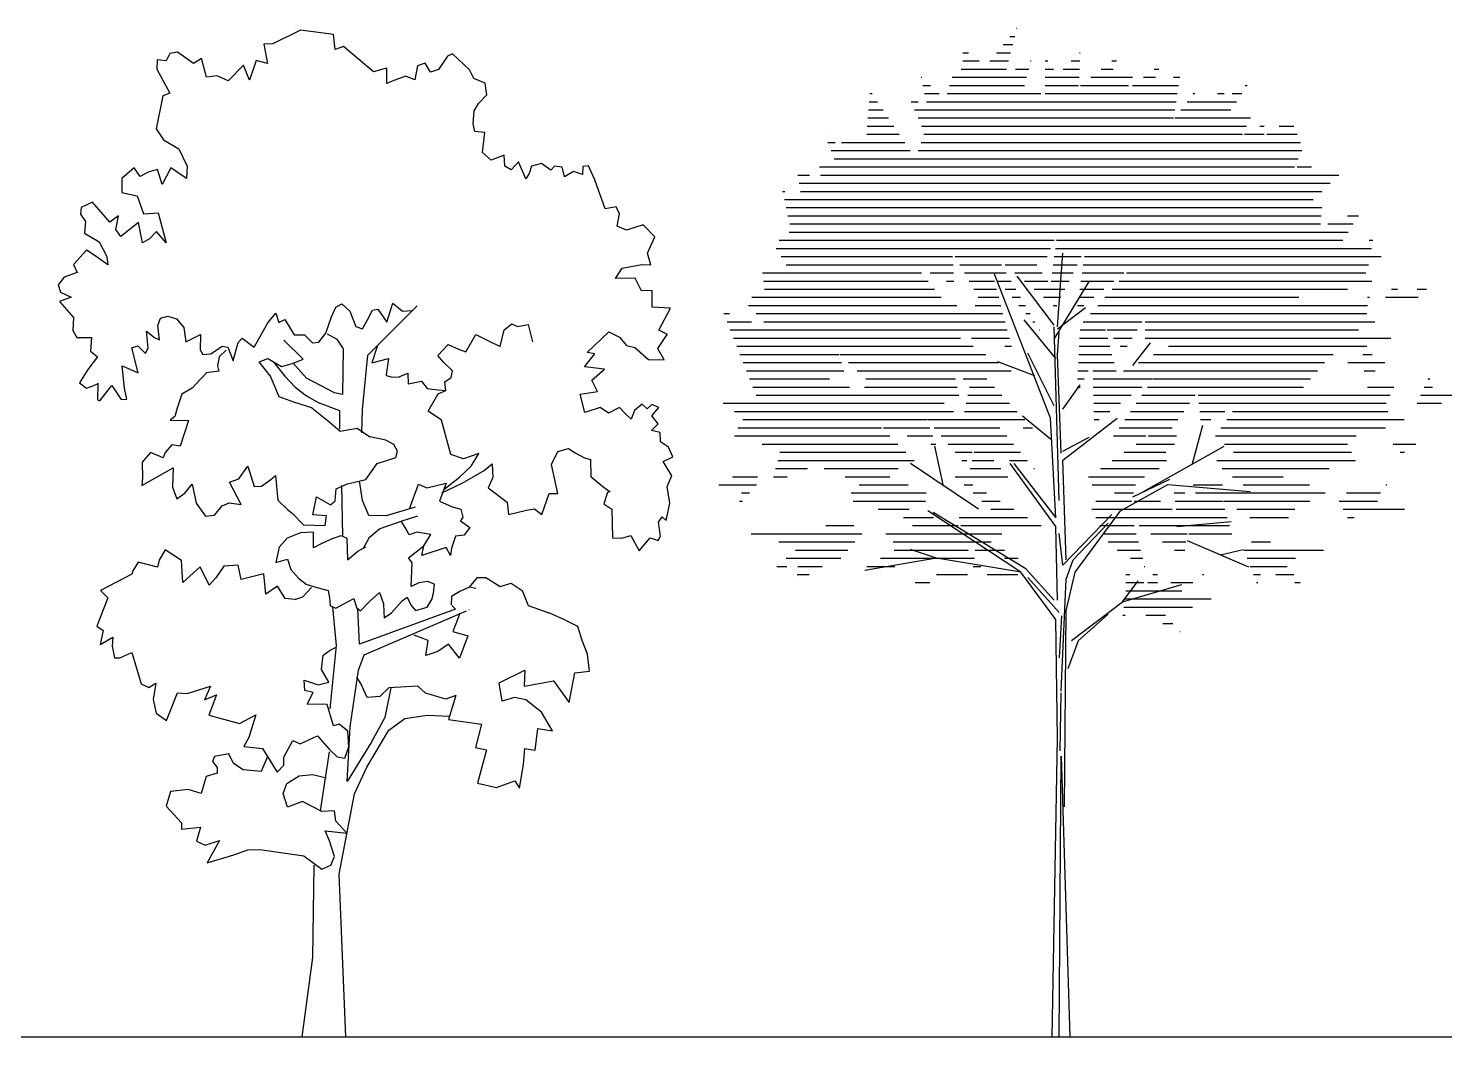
# Model space of a CAD drawing. Header units: millimetres. Extents: x 217.2 to 255.1, y 166.7 to 190.9.
# Drawn here: x 226.49 to 232.1, y 171.92 to 175.92 of the extents above; entities that cross this region are included whole.
import ezdxf

# ---------------------------------------------------------------- set-up
doc = ezdxf.new("R2010")
doc.units = ezdxf.units.MM
doc.layers.add('s', color=145, linetype='Continuous')
doc.layers.add('trees', color=104, linetype='Continuous')

msp = doc.modelspace()

# ---------------------------------------------------------------- linework, layer by layer
at = {"layer": 's', "color": 0}
msp.add_line((217.1888, 171.9233), (255.1288, 171.9233), dxfattribs=at)
at = {"layer": 'trees', "color": 84, "true_color": 0x2aaf18}
for p, q in [((227.5647, 175.913), (227.455, 175.8579)), ((227.4196, 175.8568), (227.4332, 175.7802)), ((227.8538, 175.7469), (227.7343, 175.8478)), ((228.1666, 175.8189), (228.1459, 175.8092)), ((228.234, 175.7552), (228.1666, 175.8189)), ((227.3384, 175.7738), (227.2781, 175.7122)), ((227.3619, 175.7138), (227.3384, 175.7738)), ((227.3887, 175.7924), (227.3619, 175.7138)), ((227.4332, 175.7802), (227.3887, 175.7924)), ((227.9046, 175.7626), (227.8538, 175.7469)), ((227.9061, 175.7609), (227.9046, 175.7626)), ((227.9068, 175.7011), (227.9061, 175.7609)), ((228.0275, 175.7707), (228.0173, 175.7164)), ((228.0584, 175.7812), (228.0275, 175.7707)), ((228.0795, 175.7465), (228.0584, 175.7812)), ((228.1459, 175.8092), (228.1104, 175.757)), ((227.2781, 175.7122), (227.2343, 175.7313)), ((227.9334, 175.7132), (227.9068, 175.7011)), ((227.9815, 175.7307), (227.9334, 175.7132)), ((228.0173, 175.7164), (227.9815, 175.7307)), ((228.1104, 175.757), (228.0795, 175.7465)), ((228.2511, 175.721), (228.234, 175.7552)), ((228.2951, 175.7031), (228.2511, 175.721)), ((228.2696, 175.6216), (228.3025, 175.6558)), ((228.3025, 175.6558), (228.2951, 175.7031)), ((228.2488, 175.5409), (228.2519, 175.593)), ((228.2519, 175.593), (228.2696, 175.6216)), ((228.2548, 175.5104), (228.2488, 175.5409)), ((228.2849, 175.4283), (228.2943, 175.5071)), ((228.3193, 175.3971), (228.2849, 175.4283)), ((228.3708, 175.4167), (228.3193, 175.3971)), ((228.373, 175.3739), (228.3708, 175.4167)), ((228.3985, 175.3592), (228.373, 175.3739)), ((228.4283, 175.3909), (228.3985, 175.3592)), ((228.9383, 175.0288), (228.9676, 175.0933)), ((228.8379, 174.9689), (228.9159, 174.9839)), ((228.9159, 174.9839), (228.9515, 174.9822)), ((228.9515, 174.9822), (228.9383, 175.0288)), ((228.9145, 174.8789), (228.8902, 174.9292)), ((228.9573, 174.8811), (228.9145, 174.8789)), ((228.9574, 174.8141), (228.9573, 174.8811)), ((229.0298, 174.8109), (228.9574, 174.8141)), ((228.984, 174.7238), (229.0298, 174.8109)), ((228.9796, 174.6503), (229.0167, 174.7069)), ((229.0184, 174.7067), (228.984, 174.7238)), ((229.0167, 174.7069), (229.0184, 174.7067)), ((227.0753, 174.4142), (227.0668, 174.3808)), ((227.0941, 174.4694), (227.0753, 174.4142)), ((227.0668, 174.3808), (227.0474, 174.367)), ((227.0474, 174.367), (227.1211, 174.3649)), ((227.1211, 174.3649), (227.0872, 174.2642)), ((227.0548, 174.2697), (227.0283, 174.239)), ((227.0872, 174.2642), (227.0548, 174.2697)), ((226.9698, 174.2382), (226.937, 174.1999)), ((226.937, 174.1999), (226.9388, 174.1385)), ((227.0208, 174.2169), (226.9698, 174.2382)), ((227.0283, 174.239), (227.0208, 174.2169)), ((226.9362, 174.1074), (227.0602, 174.1784)), ((226.9388, 174.1385), (226.9362, 174.1074)), ((227.0602, 174.1784), (227.0567, 174.1019)), ((229.0168, 174.1044), (229.0357, 174.1467)), ((227.0567, 174.1019), (227.074, 174.055)), ((227.074, 174.055), (227.1059, 174.078)), ((227.1059, 174.078), (227.1356, 174.1137)), ((227.1356, 174.1137), (227.1509, 174.0385)), ((229.0267, 174.0383), (229.0168, 174.1044)), ((227.1509, 174.0385), (227.1876, 173.9859)), ((229.0125, 173.9696), (229.0267, 174.0383))]:
    msp.add_line(p, q, dxfattribs=at)
at = {"layer": 'trees', "color": 97, "true_color": 0x279b30}
for p, q in [((227.6955, 175.8948), (227.5647, 175.913)), ((227.7021, 175.8362), (227.6955, 175.8948)), ((230.3735, 175.8877), (230.3938, 175.8877)), ((230.3999, 175.92), (230.4021, 175.92)), ((227.0467, 175.8195), (227.0317, 175.7907)), ((227.0772, 175.8255), (227.0467, 175.8195)), ((227.1401, 175.7805), (227.0772, 175.8255)), ((227.455, 175.8579), (227.4196, 175.8568)), ((227.7343, 175.8478), (227.7021, 175.8362)), ((230.1881, 175.823), (230.2107, 175.823)), ((230.3206, 175.823), (230.377, 175.823)), ((230.3471, 175.8553), (230.3854, 175.8553)), ((230.6495, 175.823), (230.6529, 175.823)), ((226.9964, 175.7952), (226.995, 175.7584)), ((227.0317, 175.7907), (226.9964, 175.7952)), ((227.1718, 175.8006), (227.1401, 175.7805)), ((227.1924, 175.7262), (227.1718, 175.8006)), ((230.1881, 175.7907), (230.2526, 175.7907)), ((230.2942, 175.7907), (230.3686, 175.7907)), ((230.4563, 175.7907), (230.4583, 175.7907)), ((230.5141, 175.7907), (230.5247, 175.7907)), ((230.6172, 175.7907), (230.6512, 175.7907)), ((230.7775, 175.7907), (230.7965, 175.7907)), ((226.995, 175.7584), (227.0468, 175.6632)), ((227.2343, 175.7313), (227.1924, 175.7262)), ((230.0221, 175.7261), (230.025, 175.7261)), ((230.1452, 175.7261), (230.4399, 175.7261)), ((230.1811, 175.7584), (230.3603, 175.7584)), ((230.3959, 175.7584), (230.4491, 175.7584)), ((230.5141, 175.7584), (230.5473, 175.7584)), ((230.5141, 175.7261), (230.6479, 175.7261)), ((230.5849, 175.7584), (230.6496, 175.7584)), ((230.695, 175.7261), (230.8596, 175.7261)), ((230.7362, 175.7584), (230.7831, 175.7584)), ((230.903, 175.7261), (230.9506, 175.7261)), ((230.9461, 175.7584), (230.9641, 175.7584)), ((231.0215, 175.7261), (231.0471, 175.7261)), ((227.0468, 175.6632), (227.0187, 175.6525)), ((229.8192, 175.6615), (229.8285, 175.6615)), ((230.0293, 175.6938), (230.0597, 175.6938)), ((230.0365, 175.6615), (230.0945, 175.6615)), ((230.1254, 175.6615), (230.4972, 175.6615)), ((230.1353, 175.6938), (230.4326, 175.6938)), ((230.5141, 175.6938), (230.6463, 175.6938)), ((230.5141, 175.6615), (231.0372, 175.6615)), ((230.6537, 175.6938), (230.8435, 175.6938)), ((230.86, 175.6938), (231.0421, 175.6938)), ((231.1001, 175.6615), (231.1063, 175.6615)), ((231.196, 175.6615), (231.2229, 175.6615)), ((231.255, 175.6615), (231.2925, 175.6615)), ((231.3066, 175.6938), (231.314, 175.6938)), ((229.8142, 175.5969), (229.8715, 175.5969)), ((229.8167, 175.6292), (229.85, 175.6292)), ((229.9968, 175.5969), (231.0272, 175.5969)), ((230.0436, 175.6292), (231.0322, 175.6292)), ((231.0517, 175.5969), (231.2495, 175.5969)), ((231.0759, 175.6292), (231.271, 175.6292)), ((229.8118, 175.5645), (229.893, 175.5645)), ((230.0107, 175.5645), (231.0223, 175.5645)), ((231.0274, 175.5645), (231.3271, 175.5645)), ((228.2943, 175.5071), (228.2548, 175.5104)), ((229.6398, 175.4999), (229.6402, 175.4999)), ((229.8068, 175.4999), (229.936, 175.4999)), ((229.8093, 175.5322), (229.9145, 175.5322)), ((230.0245, 175.5322), (231.311, 175.5322)), ((230.0328, 175.4999), (231.2948, 175.4999)), ((231.3038, 175.4999), (231.3818, 175.4999)), ((231.3637, 175.5322), (231.3818, 175.5322)), ((231.3917, 175.4999), (231.5118, 175.4999)), ((231.4402, 175.5322), (231.4985, 175.5322)), ((229.6527, 175.4676), (229.6817, 175.4676)), ((229.6656, 175.4353), (229.979, 175.4353)), ((229.7075, 175.4676), (229.9575, 175.4676)), ((230.0113, 175.4353), (231.5303, 175.4353)), ((230.0221, 175.4676), (231.5251, 175.4676)), ((226.9058, 175.3675), (226.8568, 175.3249)), ((226.9297, 175.3331), (226.9058, 175.3675)), ((228.4568, 175.3231), (228.4283, 175.3909)), ((228.4793, 175.3737), (228.47, 175.3448)), ((228.5188, 175.3846), (228.4793, 175.3737)), ((228.5563, 175.3575), (228.5188, 175.3846)), ((228.5702, 175.3734), (228.5563, 175.3575)), ((228.6011, 175.3693), (228.5702, 175.3734)), ((228.6094, 175.3316), (228.6011, 175.3693)), ((228.6826, 175.3727), (228.6811, 175.3399)), ((228.7055, 175.3748), (228.6826, 175.3727)), ((228.7305, 175.3188), (228.7055, 175.3748)), ((226.8568, 175.3249), (226.8562, 175.2693)), ((226.9612, 175.3504), (226.9297, 175.3331)), ((226.9973, 175.36), (226.9612, 175.3504)), ((228.47, 175.3448), (228.4568, 175.3231)), ((228.6452, 175.353), (228.6094, 175.3316)), ((228.6811, 175.3399), (228.6452, 175.353)), ((228.771, 175.2046), (228.7305, 175.3188)), ((229.6234, 175.3384), (231.6775, 175.3384)), ((226.8562, 175.2693), (226.9176, 175.2557)), ((226.9176, 175.2557), (226.9418, 175.1843)), ((229.5389, 175.3061), (231.6433, 175.3061)), ((226.6951, 175.2104), (226.6928, 175.1834)), ((226.741, 175.2306), (226.6951, 175.2104)), ((226.8095, 175.151), (226.741, 175.2306)), ((228.8142, 175.2124), (228.771, 175.2046)), ((228.8273, 175.1845), (228.8142, 175.2124)), ((229.481, 175.2414), (231.575, 175.2414)), ((229.488, 175.2091), (231.6099, 175.2091)), ((226.6928, 175.1834), (226.7132, 175.1549)), ((226.7132, 175.1549), (226.7093, 175.1082)), ((226.8429, 175.1767), (226.8095, 175.151)), ((226.8327, 175.1223), (226.8429, 175.1767)), ((226.9231, 175.1502), (226.852, 175.0952)), ((226.9379, 175.0694), (226.9231, 175.1502)), ((226.9418, 175.1843), (227.0002, 175.1892)), ((227.0002, 175.1892), (227.0318, 175.0701)), ((228.8192, 175.1352), (228.8273, 175.1845)), ((229.5021, 175.1445), (231.6049, 175.1445)), ((226.7093, 175.1082), (226.7662, 175.0738)), ((226.852, 175.0952), (226.8327, 175.1223)), ((226.994, 175.1146), (226.9661, 175.0857)), ((227.0318, 175.0701), (226.994, 175.1146)), ((228.8549, 175.1197), (228.8192, 175.1352)), ((228.922, 175.1409), (228.8549, 175.1197)), ((228.9676, 175.0933), (228.922, 175.1409)), ((226.7168, 175.041), (226.665, 174.984)), ((226.7556, 175.015), (226.7168, 175.041)), ((226.7662, 175.0738), (226.7971, 175.0157)), ((226.9661, 175.0857), (226.9379, 175.0694)), ((229.4479, 175.0476), (230.5354, 175.0476)), ((230.6736, 175.0476), (231.807, 175.0476)), ((226.665, 174.984), (226.6793, 174.9515)), ((226.8013, 174.9828), (226.7556, 175.015)), ((226.7971, 175.0157), (226.8013, 174.9828)), ((229.4681, 175.0153), (230.1473, 175.0153)), ((230.6646, 174.9829), (231.7948, 174.9829)), ((226.6793, 174.9515), (226.6283, 174.933)), ((228.8118, 174.9284), (228.8379, 174.9689)), ((228.8902, 174.9292), (228.8118, 174.9284)), ((229.3936, 174.9506), (230.0238, 174.9506)), ((226.6133, 174.8746), (226.6558, 174.854)), ((229.3979, 174.9183), (230.05, 174.9183)), ((230.8074, 174.9183), (231.8079, 174.9183)), ((226.6558, 174.854), (226.6101, 174.8367)), ((226.6101, 174.8367), (226.6646, 174.7737)), ((230.7219, 174.8214), (231.791, 174.8214)), ((226.6646, 174.7737), (226.662, 174.7228)), ((226.9989, 174.7416), (227.0098, 174.7707)), ((227.0098, 174.7707), (227.039, 174.7797)), ((227.039, 174.7797), (227.0733, 174.7683)), ((227.0733, 174.7683), (227.1018, 174.7347)), ((229.3687, 174.7891), (230.3466, 174.7891)), ((229.399, 174.7568), (230.3551, 174.7568)), ((226.662, 174.7228), (226.6779, 174.6943)), ((226.6779, 174.6943), (226.7364, 174.6951)), ((226.7364, 174.6951), (226.7319, 174.6403)), ((226.9544, 174.7197), (226.9864, 174.6943)), ((226.9603, 174.6539), (226.9544, 174.7197)), ((226.9864, 174.6943), (227.0056, 174.6858)), ((227.0056, 174.6858), (226.9989, 174.7416)), ((227.1018, 174.7347), (227.11, 174.6772)), ((227.11, 174.6772), (227.1677, 174.7065)), ((226.7319, 174.6403), (226.7597, 174.6181)), ((226.8962, 174.6535), (226.9196, 174.6617)), ((226.9209, 174.5548), (226.8962, 174.6535)), ((226.9196, 174.6617), (226.9499, 174.6308)), ((226.9499, 174.6308), (226.9603, 174.6539)), ((228.8552, 174.6634), (228.8886, 174.6549)), ((228.8886, 174.6549), (228.9432, 174.6078)), ((229.0043, 174.6056), (228.9796, 174.6503)), ((229.292, 174.6598), (230.2289, 174.6598)), ((231.0018, 174.6598), (231.7873, 174.6598)), ((226.7597, 174.6181), (226.7214, 174.5673)), ((228.9432, 174.6078), (229.0043, 174.6056)), ((229.7345, 174.5952), (230.3286, 174.5952)), ((226.7214, 174.5673), (226.6886, 174.5144)), ((226.8577, 174.5816), (226.9209, 174.5548)), ((226.8675, 174.4939), (226.8577, 174.5816)), ((229.8031, 174.5306), (230.1593, 174.5306)), ((226.6886, 174.5144), (226.7169, 174.4938)), ((226.7169, 174.4938), (226.7462, 174.5039)), ((226.7462, 174.5039), (226.7623, 174.5127)), ((226.7612, 174.5141), (226.7598, 174.4476)), ((226.7623, 174.5127), (226.7612, 174.5141)), ((226.7696, 174.4439), (226.8172, 174.5037)), ((226.8172, 174.5037), (226.8536, 174.4484)), ((226.8765, 174.4505), (226.8675, 174.4939)), ((229.3559, 174.4983), (229.7394, 174.4983)), ((228.9172, 174.4309), (228.8866, 174.4051)), ((228.9371, 174.4122), (228.9172, 174.4309)), ((228.9556, 174.429), (228.9371, 174.4122)), ((228.983, 174.417), (228.9556, 174.429)), ((228.9559, 174.3835), (228.983, 174.417)), ((228.8736, 174.3704), (228.8489, 174.3952)), ((228.8866, 174.4051), (228.8736, 174.3704)), ((228.9804, 174.3518), (228.9559, 174.3835)), ((228.9539, 174.3256), (228.9804, 174.3518)), ((228.989, 174.3182), (228.9539, 174.3256)), ((228.99, 174.2812), (228.989, 174.3182)), ((229.0224, 174.2603), (228.99, 174.2812)), ((229.0391, 174.2219), (229.0224, 174.2603)), ((229.0007, 174.2036), (229.0391, 174.2219)), ((229.0357, 174.1467), (229.0007, 174.2036)), ((228.9823, 173.9624), (228.9967, 173.9839)), ((228.9967, 173.9839), (229.0125, 173.9696)), ((228.8374, 173.8989), (228.8724, 173.9102)), ((228.8724, 173.9102), (228.906, 173.8494)), ((228.9904, 173.9077), (228.9823, 173.9624)), ((228.906, 173.8494), (228.9488, 173.901)), ((228.9488, 173.901), (228.9804, 173.8899)), ((228.9804, 173.8899), (228.9904, 173.9077)), ((226.9213, 173.8046), (226.8997, 173.7695)), ((226.9975, 173.7841), (226.9213, 173.8046)), ((226.8958, 173.7568), (226.7727, 173.6919)), ((226.8997, 173.7695), (226.8958, 173.7568)), ((226.7727, 173.6919), (226.8015, 173.6623)), ((228.3992, 173.7204), (228.4423, 173.6913)), ((226.8015, 173.6623), (226.7582, 173.551)), ((228.6623, 173.5496), (228.6051, 173.5783)), ((226.7582, 173.551), (226.7823, 173.5332)), ((226.7823, 173.5332), (226.7704, 173.4773)), ((226.7704, 173.4773), (226.8212, 173.5072)), ((226.8212, 173.5072), (226.8181, 173.4706)), ((226.8181, 173.4706), (226.8273, 173.4243)), ((226.8273, 173.4243), (226.8484, 173.4242)), ((226.8484, 173.4242), (226.8956, 173.4459)), ((228.3511, 173.3254), (228.4532, 173.3766)), ((228.4532, 173.3766), (228.4507, 173.3126)), ((228.6289, 173.2484), (228.6512, 173.3659)), ((228.6512, 173.3659), (228.7086, 173.3725)), ((228.3634, 173.2533), (228.3511, 173.3254)), ((228.4507, 173.3126), (228.5661, 173.3331)), ((228.5661, 173.3331), (228.6289, 173.2484)), ((228.4117, 173.2676), (228.3634, 173.2533)), ((228.4564, 173.2582), (228.4117, 173.2676))]:
    msp.add_line(p, q, dxfattribs=at)
at = {"layer": 'trees', "color": 64, "true_color": 0x78b116}
for p, q in [((227.0187, 175.6525), (226.9924, 175.5211)), ((226.9924, 175.5211), (227.0212, 175.4773)), ((227.0212, 175.4773), (227.0825, 175.4426)), ((227.0825, 175.4426), (227.1149, 175.373)), ((227.1149, 175.373), (227.1125, 175.3249)), ((227.0168, 175.3015), (226.9973, 175.36)), ((227.0506, 175.3669), (227.0168, 175.3015)), ((227.1125, 175.3249), (227.0506, 175.3669)), ((228.2592, 174.7058), (228.311, 174.68)), ((228.3548, 174.6594), (228.3704, 174.7251)), ((228.3704, 174.7251), (228.4007, 174.7481)), ((228.4007, 174.7481), (228.4238, 174.7377)), ((228.4238, 174.7377), (228.4658, 174.7456)), ((228.4658, 174.7456), (228.4829, 174.6772)), ((228.311, 174.68), (228.3548, 174.6594)), ((228.2078, 173.9823), (228.1981, 173.9676)), ((228.1981, 173.9676), (228.2344, 173.9418)), ((228.1583, 173.8301), (228.1411, 173.8628)), ((228.1623, 173.8594), (228.1583, 173.8301)), ((228.4423, 173.6913), (228.4658, 173.6325)), ((228.0027, 173.6327), (228.0193, 173.6126)), ((228.0662, 173.6258), (228.0841, 173.6556)), ((228.0841, 173.6556), (228.0907, 173.6806)), ((228.4658, 173.6325), (228.5474, 173.603)), ((228.6051, 173.5783), (228.5474, 173.603)), ((228.6805, 173.4942), (228.6623, 173.5496)), ((228.7015, 173.4396), (228.6805, 173.4942)), ((226.8956, 173.4459), (226.9337, 173.3217)), ((228.7086, 173.3725), (228.7015, 173.4396)), ((226.9337, 173.3217), (226.9637, 173.3067)), ((226.9637, 173.3067), (226.9907, 173.3243)), ((226.9907, 173.3243), (226.9813, 173.2598)), ((227.1152, 173.284), (227.2073, 173.3121)), ((227.2073, 173.3121), (227.1846, 173.2584)), ((227.2073, 173.3121), (227.2073, 173.3121)), ((226.9813, 173.2598), (226.9922, 173.2049)), ((226.9813, 173.2598), (226.9813, 173.2598)), ((227.0341, 173.177), (227.0773, 173.2859)), ((227.0773, 173.2859), (227.1152, 173.284)), ((227.1846, 173.2584), (227.2317, 173.2788)), ((227.2317, 173.2788), (227.2006, 173.1974)), ((228.5189, 173.2092), (228.4564, 173.2582)), ((226.9922, 173.2049), (227.0341, 173.177)), ((227.2006, 173.1974), (227.3229, 173.1645)), ((227.3229, 173.1645), (227.3871, 173.199)), ((227.3871, 173.199), (227.3598, 173.1091)), ((228.5627, 173.1357), (228.5189, 173.2092)), ((228.4939, 173.059), (228.5038, 173.1451)), ((228.5038, 173.1451), (228.5627, 173.1357)), ((227.3598, 173.1091), (227.3398, 173.0734)), ((227.3398, 173.0734), (227.4142, 173.066)), ((227.224, 173.0334), (227.2155, 173.0143)), ((227.2155, 173.0143), (227.2346, 172.9899)), ((227.2805, 173.0442), (227.224, 173.0334)), ((227.2984, 173.0058), (227.2805, 173.0442)), ((228.3008, 173.0608), (228.2655, 172.9285)), ((228.4477, 173.0015), (228.453, 173.0652)), ((228.453, 173.0652), (228.4939, 173.059)), ((227.2343, 172.9672), (227.1907, 172.955)), ((227.2346, 172.9899), (227.2343, 172.9672)), ((228.4314, 172.9079), (228.4477, 173.0015)), ((227.1194, 172.9029), (227.0489, 172.8945)), ((227.1709, 172.8872), (227.1194, 172.9029)), ((227.1907, 172.955), (227.1709, 172.8872)), ((228.2655, 172.9285), (228.3407, 172.9109)), ((228.3407, 172.9109), (228.4128, 172.9379)), ((228.4128, 172.9379), (228.4314, 172.9079)), ((228.4314, 172.9079), (228.4314, 172.9079)), ((227.0489, 172.8945), (227.0316, 172.8375)), ((227.0316, 172.8375), (227.0927, 172.7715)), ((227.0927, 172.7715), (227.0934, 172.7459)), ((227.0934, 172.7459), (227.1684, 172.7539)), ((227.1684, 172.7539), (227.1524, 172.6984)), ((227.1524, 172.6984), (227.1864, 172.6826)), ((227.1864, 172.6826), (227.2435, 172.7006)), ((227.2435, 172.7006), (227.1948, 172.6125)), ((227.1948, 172.6125), (227.2997, 172.6436)), ((227.2997, 172.6436), (227.3554, 172.6645)), ((227.3554, 172.6645), (227.4037, 172.6646)), ((227.4037, 172.6646), (227.5779, 172.6404))]:
    msp.add_line(p, q, dxfattribs=at)
at = {"layer": 'trees', "color": 97, "true_color": 0x25742c}
for p, q in [((229.983, 175.6292), (230.0102, 175.6292)), ((229.6204, 175.3707), (231.5008, 175.3707)), ((229.6785, 175.403), (231.5156, 175.403)), ((231.5121, 175.3707), (231.5692, 175.3707)), ((229.5335, 175.3384), (229.581, 175.3384)), ((229.4739, 175.2737), (229.4826, 175.2737)), ((229.5443, 175.2737), (231.6091, 175.2737)), ((229.4951, 175.1768), (231.6074, 175.1768)), ((231.6332, 175.1445), (231.7342, 175.1445)), ((231.7108, 175.1768), (231.7547, 175.1768)), ((229.5, 175.1122), (231.7136, 175.1122)), ((229.4597, 175.0799), (230.5493, 175.0799)), ((230.5543, 175.0476), (230.6731, 175.0476)), ((230.5586, 175.0799), (231.693, 175.0799)), ((231.7971, 175.0799), (231.8116, 175.0799)), ((229.4883, 174.9829), (230.149, 174.9829)), ((230.1574, 175.0153), (230.5216, 175.0153)), ((230.1757, 174.9829), (230.341, 174.9829)), ((230.3554, 174.9829), (230.4802, 174.9829)), ((230.5457, 174.9829), (230.6408, 174.9829)), ((230.55, 175.0153), (230.6569, 175.0153)), ((230.6691, 175.0153), (231.8447, 175.0153)), ((226.6283, 174.933), (226.6043, 174.9038)), ((230.0582, 174.9506), (230.1507, 174.9506)), ((230.1941, 174.9506), (230.3599, 174.9506)), ((230.3935, 174.9506), (230.5024, 174.9506)), ((230.5414, 174.9506), (230.6246, 174.9506)), ((230.6602, 174.9506), (230.8258, 174.9506)), ((230.8359, 174.9506), (231.7845, 174.9506)), ((226.6043, 174.9038), (226.6133, 174.8746)), ((229.4022, 174.886), (230.0761, 174.886)), ((230.1228, 174.9183), (230.1525, 174.9183)), ((230.2124, 174.9183), (230.3128, 174.9183)), ((230.2307, 174.886), (230.3213, 174.886)), ((230.3283, 174.9183), (230.3788, 174.9183)), ((230.3556, 174.886), (230.3978, 174.886)), ((230.4316, 174.9183), (230.5245, 174.9183)), ((230.4696, 174.886), (230.5923, 174.886)), ((230.5371, 174.9183), (230.6085, 174.9183)), ((230.6512, 174.886), (230.7463, 174.886)), ((230.6557, 174.9183), (230.7861, 174.9183)), ((230.7789, 174.886), (231.7117, 174.886)), ((231.8861, 174.886), (231.9093, 174.886)), ((231.9872, 174.886), (232.0241, 174.886)), ((229.3385, 174.8214), (230.1638, 174.8214)), ((229.3517, 174.8537), (230.1023, 174.8537)), ((230.237, 174.8214), (230.3382, 174.8214)), ((230.249, 174.8537), (230.3297, 174.8537)), ((230.3828, 174.8537), (230.4167, 174.8537)), ((230.4101, 174.8214), (230.4356, 174.8214)), ((230.5077, 174.8537), (230.5761, 174.8537)), ((230.5458, 174.8214), (230.56, 174.8214)), ((230.6423, 174.8214), (230.6669, 174.8214)), ((230.6468, 174.8537), (230.7066, 174.8537)), ((230.7504, 174.8537), (231.5181, 174.8537)), ((231.7907, 174.8537), (231.7981, 174.8537)), ((231.8618, 174.8537), (231.9918, 174.8537)), ((227.3811, 174.656), (227.4345, 174.7526)), ((227.9686, 174.7993), (228.0057, 174.8019)), ((229.2409, 174.7891), (229.2635, 174.7891)), ((229.2536, 174.7568), (229.3508, 174.7568)), ((230.4374, 174.7891), (230.4545, 174.7891)), ((230.4646, 174.7568), (230.4734, 174.7568)), ((230.6649, 174.7568), (230.8969, 174.7568)), ((230.6934, 174.7891), (231.7874, 174.7891)), ((227.1677, 174.7065), (227.1671, 174.6453)), ((227.5386, 174.7054), (227.58, 174.7048)), ((227.58, 174.7048), (227.6115, 174.6738)), ((227.6373, 174.6762), (227.6642, 174.7121)), ((227.7828, 174.738), (227.8093, 174.7289)), ((228.2194, 174.6377), (228.2592, 174.7058)), ((228.6994, 174.6349), (228.7858, 174.7174)), ((228.7858, 174.7174), (228.8283, 174.6957)), ((228.7858, 174.7174), (228.7858, 174.7174)), ((228.8283, 174.6957), (228.8552, 174.6634)), ((229.2664, 174.7245), (230.3636, 174.7245)), ((230.4919, 174.7245), (230.4924, 174.7245)), ((230.6521, 174.7245), (230.7533, 174.7245)), ((230.7596, 174.7245), (230.8776, 174.7245)), ((230.9098, 174.7245), (231.7546, 174.7245)), ((227.1671, 174.6453), (227.177, 174.6274)), ((227.2096, 174.6292), (227.2536, 174.6608)), ((227.2705, 174.644), (227.2427, 174.6179)), ((227.2536, 174.6608), (227.2759, 174.6561)), ((227.2759, 174.6561), (227.297, 174.602)), ((227.297, 174.602), (227.3172, 174.6742)), ((227.3172, 174.6742), (227.3328, 174.6912)), ((227.3328, 174.6912), (227.3811, 174.656)), ((227.5746, 174.6082), (227.4977, 174.6845)), ((227.6115, 174.6738), (227.6373, 174.6762)), ((227.8692, 174.6628), (227.8464, 174.5935)), ((228.1495, 174.6662), (228.1907, 174.6486)), ((228.1907, 174.6486), (228.2194, 174.6377)), ((229.2792, 174.6921), (230.179, 174.6921)), ((230.2216, 174.6921), (230.372, 174.6921)), ((230.3544, 174.6598), (230.3805, 174.6598)), ((230.6488, 174.6598), (230.77, 174.6598)), ((230.6504, 174.6921), (230.7617, 174.6921)), ((230.785, 174.6921), (230.8582, 174.6921)), ((230.8103, 174.6598), (230.8389, 174.6598)), ((230.9098, 174.6921), (231.8836, 174.6921)), ((227.177, 174.6274), (227.2096, 174.6292)), ((227.2427, 174.6179), (227.2358, 174.5827)), ((227.2358, 174.5827), (227.2409, 174.5612)), ((227.4009, 174.5979), (227.4352, 174.6116)), ((227.445, 174.5418), (227.4009, 174.5979)), ((227.4352, 174.6116), (227.4896, 174.5795)), ((227.4896, 174.5795), (227.5323, 174.5915)), ((227.5323, 174.5915), (227.5746, 174.6082)), ((227.8464, 174.5935), (227.9132, 174.6107)), ((227.9132, 174.6107), (227.9033, 174.5461)), ((228.1665, 174.5625), (228.1308, 174.5967)), ((228.689, 174.5777), (228.7302, 174.6295)), ((228.7302, 174.6295), (228.6994, 174.6349)), ((229.3048, 174.6275), (229.6966, 174.6275)), ((229.3176, 174.5952), (229.7065, 174.5952)), ((229.7003, 174.6275), (230.2787, 174.6275)), ((230.6455, 174.5952), (230.7005, 174.5952)), ((230.6471, 174.6275), (230.7784, 174.6275)), ((230.7018, 174.5952), (230.7868, 174.5952)), ((231.7128, 174.5952), (231.8598, 174.5952)), ((231.7718, 174.6275), (231.809, 174.6275)), ((227.192, 174.5539), (227.1501, 174.5091)), ((227.2409, 174.5612), (227.192, 174.5539)), ((227.4796, 174.4591), (227.445, 174.5418)), ((227.9033, 174.5461), (227.9032, 174.5445)), ((227.9032, 174.5445), (227.9281, 174.5368)), ((227.9281, 174.5368), (227.9555, 174.539)), ((228.7679, 174.5695), (228.689, 174.5777)), ((228.7188, 174.5253), (228.7679, 174.5695)), ((229.3431, 174.5306), (229.6602, 174.5306)), ((229.7688, 174.5629), (230.1533, 174.5629)), ((230.1534, 174.5629), (230.3785, 174.5629)), ((230.1896, 174.5306), (230.2824, 174.5306)), ((230.6421, 174.5306), (230.6682, 174.5306)), ((230.6438, 174.5629), (230.6843, 174.5629)), ((230.7027, 174.5629), (230.7952, 174.5629)), ((230.7036, 174.5306), (230.9385, 174.5306)), ((231.7775, 174.5629), (231.8215, 174.5629)), ((232.0293, 174.5306), (232.0378, 174.5306)), ((227.1346, 174.4933), (227.0941, 174.4694)), ((227.1501, 174.5091), (227.1346, 174.4933)), ((228.6715, 174.4695), (228.7407, 174.4809)), ((228.7407, 174.4809), (228.7188, 174.5253)), ((229.7979, 174.4983), (230.1653, 174.4983)), ((230.214, 174.4983), (230.3126, 174.4983)), ((230.6405, 174.4983), (230.652, 174.4983)), ((230.7045, 174.4983), (230.8963, 174.4983)), ((231.7899, 174.4983), (231.8952, 174.4983)), ((232.0151, 174.4983), (232.0474, 174.4983)), ((226.7598, 174.4476), (226.7696, 174.4439)), ((226.8536, 174.4484), (226.8765, 174.4505)), ((227.5377, 174.4378), (227.4796, 174.4591)), ((227.6093, 174.4154), (227.5377, 174.4378)), ((227.6093, 174.4154), (227.6757, 174.3629)), ((228.6899, 174.397), (228.6715, 174.4695)), ((228.7513, 174.4175), (228.6899, 174.397)), ((228.7847, 174.3948), (228.7513, 174.4175)), ((228.8279, 174.4168), (228.7847, 174.3948)), ((228.8489, 174.3952), (228.8279, 174.4168)), ((230.2011, 174.4337), (230.3729, 174.4337)), ((230.2075, 174.466), (230.3427, 174.466)), ((230.7054, 174.466), (230.854, 174.466)), ((230.7063, 174.4337), (230.8118, 174.4337)), ((230.8965, 174.466), (231.1084, 174.466)), ((231.1195, 174.466), (231.8801, 174.466)), ((231.1228, 174.4337), (231.8649, 174.4337)), ((231.9868, 174.4337), (232.0834, 174.4337)), ((232.001, 174.466), (232.1319, 174.466)), ((227.6757, 174.3629), (227.7217, 174.3239)), ((228.1602, 174.2306), (228.1232, 174.3672)), ((229.2836, 174.4014), (230.1505, 174.4014)), ((229.3166, 174.369), (230.0445, 174.369)), ((230.0474, 174.369), (230.1874, 174.369)), ((230.1882, 174.369), (230.4332, 174.369)), ((230.1946, 174.4014), (230.403, 174.4014)), ((230.7072, 174.4014), (230.7696, 174.4014)), ((230.7081, 174.369), (230.7274, 174.369)), ((230.8516, 174.4014), (231.0626, 174.4014)), ((231.1262, 174.4014), (231.2258, 174.4014)), ((231.1296, 174.369), (231.1694, 174.369)), ((231.2562, 174.4014), (231.8713, 174.4014)), ((227.789, 174.3345), (227.8392, 174.3014)), ((229.8734, 174.3367), (230.0566, 174.3367)), ((229.9674, 174.3044), (230.0688, 174.3044)), ((230.0748, 174.3367), (230.334, 174.3367)), ((230.427, 174.3367), (230.4633, 174.3367)), ((230.7844, 174.3044), (230.9123, 174.3044)), ((230.8068, 174.3367), (231.0168, 174.3367)), ((230.9214, 174.3044), (231.0343, 174.3044)), ((228.5833, 174.2426), (228.6253, 174.2546)), ((228.6253, 174.2546), (228.6523, 174.2369)), ((230.0613, 174.2721), (230.081, 174.2721)), ((230.8742, 174.2721), (231.0264, 174.2721)), ((231.2246, 174.2721), (231.711, 174.2721)), ((231.8928, 174.2721), (231.9817, 174.2721)), ((228.2099, 174.2139), (228.1602, 174.2306)), ((228.2713, 174.2344), (228.2099, 174.2139)), ((228.2403, 174.1842), (228.2713, 174.2344)), ((228.2913, 174.1674), (228.3236, 174.1943)), ((228.3236, 174.1943), (228.326, 174.1401)), ((228.5591, 174.1906), (228.5833, 174.2426)), ((228.5838, 174.0762), (228.5591, 174.1906)), ((228.6523, 174.2369), (228.6893, 174.218)), ((228.6893, 174.218), (228.7126, 174.2104)), ((228.7126, 174.2104), (228.7144, 174.1437)), ((229.4633, 174.2398), (229.9625, 174.2398)), ((230.1569, 174.2398), (230.2248, 174.2398)), ((230.1843, 174.2075), (230.2033, 174.2075)), ((230.2241, 174.2075), (230.3104, 174.2075)), ((230.2322, 174.2398), (230.4165, 174.2398)), ((230.3723, 174.2075), (230.444, 174.2075)), ((231.2602, 174.2398), (231.7272, 174.2398)), ((231.9204, 174.2398), (231.9369, 174.2398)), ((227.2828, 174.1214), (227.3196, 174.1341)), ((227.3196, 174.1341), (227.3563, 174.1851)), ((227.3563, 174.1851), (227.3808, 174.1035)), ((228.326, 174.1401), (228.3072, 174.0991)), ((228.7144, 174.1437), (228.7622, 174.104)), ((230.157, 174.1429), (230.3663, 174.1429)), ((230.4691, 174.1752), (230.4715, 174.1752)), ((230.7326, 174.1752), (230.9656, 174.1752)), ((231.2563, 174.1429), (231.4566, 174.1429)), ((227.3294, 174.0323), (227.2828, 174.1214)), ((227.7017, 174.0469), (227.7056, 174.0949)), ((228.141, 174.1173), (228.1152, 174.0455)), ((228.7622, 174.104), (228.7902, 174.0834)), ((228.7801, 174.0798), (228.7651, 174.0356)), ((228.7891, 174.0847), (228.7801, 174.0798)), ((228.7902, 174.0834), (228.7891, 174.0847)), ((230.1925, 174.1106), (230.2268, 174.1106)), ((230.2281, 174.0782), (230.281, 174.0782)), ((231.0244, 174.0782), (231.0671, 174.0782)), ((231.0997, 174.1106), (231.2167, 174.1106)), ((231.2978, 174.1106), (231.5608, 174.1106)), ((227.2236, 173.9899), (227.2539, 174.0271)), ((227.2539, 174.0271), (227.2817, 174.039)), ((227.2817, 174.039), (227.3294, 174.0323)), ((227.4746, 174.0503), (227.4772, 174.0472)), ((227.4772, 174.0472), (227.5125, 174.013)), ((227.6833, 174.0314), (227.7017, 174.0469)), ((228.1152, 174.0455), (228.1645, 174.0228)), ((228.1645, 174.0228), (228.1991, 174.0142)), ((228.5201, 173.9933), (228.5497, 174.0761)), ((228.5497, 174.0761), (228.5838, 174.0762)), ((228.7651, 174.0356), (228.7975, 174.0146)), ((229.3034, 174.0459), (229.3148, 174.0459)), ((230.7143, 174.0459), (230.8552, 174.0459)), ((230.8658, 174.0459), (230.971, 174.0459)), ((231.0287, 174.0459), (231.216, 174.0459)), ((227.1876, 173.9859), (227.2236, 173.9899)), ((227.5125, 174.013), (227.5327, 173.9972)), ((227.5327, 173.9972), (227.5757, 173.9522)), ((227.6667, 173.9873), (227.6131, 173.9917)), ((227.6623, 173.9495), (227.6667, 173.9873)), ((227.9834, 173.9343), (227.9649, 173.9654)), ((228.1991, 174.0142), (228.2078, 173.9823)), ((228.4589, 174.0098), (228.4907, 174.0157)), ((228.4907, 174.0157), (228.5201, 173.9933)), ((228.7975, 174.0146), (228.8006, 173.9007)), ((229.9523, 173.9813), (230.0719, 173.9813)), ((231.2725, 174.0136), (231.5022, 174.0136)), ((227.6159, 173.9233), (227.5646, 173.9206)), ((227.5757, 173.9522), (227.6623, 173.9495)), ((227.6952, 173.8997), (227.7257, 173.9101)), ((227.7257, 173.9101), (227.7475, 173.8998)), ((227.9945, 173.9118), (227.9834, 173.9343)), ((228.0251, 173.9235), (227.9945, 173.9118)), ((228.0799, 173.9133), (228.0251, 173.9235)), ((228.0534, 173.8684), (228.0799, 173.9133)), ((230.7308, 173.949), (230.8658, 173.949)), ((231.0831, 173.9167), (231.2531, 173.9167)), ((227.0276, 173.8527), (227.0043, 173.812)), ((227.0923, 173.8104), (227.0276, 173.8527)), ((227.7915, 173.8475), (227.823, 173.8647)), ((227.9927, 173.821), (228.0534, 173.8684)), ((228.0447, 173.831), (228.0534, 173.8684)), ((228.8006, 173.9007), (228.8374, 173.8989)), ((230.9792, 173.8844), (231.0714, 173.8844)), ((227.0043, 173.812), (226.9975, 173.7841)), ((227.0976, 173.723), (227.0923, 173.8104)), ((228.0065, 173.8012), (227.9927, 173.821)), ((229.8613, 173.8198), (230.2345, 173.8198)), ((230.2365, 173.8521), (230.3531, 173.8521)), ((230.3525, 173.8198), (230.4063, 173.8198)), ((230.8523, 173.8198), (230.9005, 173.8198)), ((231.026, 173.8521), (231.0664, 173.8521)), ((227.1669, 173.7855), (227.0976, 173.723)), ((227.2019, 173.7132), (227.1669, 173.7855)), ((227.2287, 173.7422), (227.2019, 173.7132)), ((227.2609, 173.7879), (227.2287, 173.7422)), ((227.318, 173.7917), (227.2609, 173.7879)), ((227.3292, 173.7351), (227.318, 173.7917)), ((228.2331, 173.7045), (228.2647, 173.7429)), ((228.2647, 173.7429), (228.2988, 173.7429)), ((228.2988, 173.7429), (228.3555, 173.707)), ((229.8075, 173.7874), (229.9186, 173.7874)), ((230.2289, 173.7874), (230.2596, 173.7874)), ((230.9061, 173.7874), (230.9092, 173.7874)), ((231.1366, 173.7551), (231.1425, 173.7551)), ((227.625, 173.7049), (227.6734, 173.6912)), ((227.6734, 173.6912), (227.6796, 173.6623)), ((228.1948, 173.6878), (228.1619, 173.6678)), ((228.2331, 173.7045), (228.1948, 173.6878)), ((228.2583, 173.6996), (228.2331, 173.7045)), ((228.3555, 173.707), (228.3992, 173.7204)), ((230.8336, 173.7228), (230.9046, 173.7228)), ((230.8336, 173.6905), (231.0545, 173.6905)), ((230.9211, 173.7228), (230.9584, 173.7228)), ((231.0122, 173.7228), (231.0985, 173.7228)), ((227.5415, 173.6567), (227.5736, 173.6666)), ((227.6796, 173.6623), (227.6814, 173.6309)), ((227.6814, 173.6309), (227.7046, 173.6216)), ((227.7046, 173.6216), (227.7361, 173.6389)), ((227.7361, 173.6389), (227.776, 173.66)), ((227.776, 173.66), (227.7861, 173.625)), ((227.802, 173.6107), (227.8375, 173.6476)), ((227.8375, 173.6476), (227.8774, 173.6841)), ((227.8774, 173.6841), (227.8936, 173.6389)), ((227.8936, 173.6389), (227.8938, 173.6076)), ((228.1619, 173.6678), (228.1608, 173.635)), ((228.1634, 173.6325), (228.1781, 173.6182)), ((227.7861, 173.625), (227.802, 173.6107)), ((227.8938, 173.6076), (227.8963, 173.583)), ((227.8963, 173.583), (227.9247, 173.6034)), ((228.0193, 173.6126), (228.0662, 173.6258)), ((228.1948, 173.6002), (228.1675, 173.5293)), ((228.233, 173.6148), (228.2314, 173.615)), ((230.8208, 173.5936), (230.8313, 173.5936)), ((230.9131, 173.5936), (230.99, 173.5936)), ((228.1675, 173.5293), (228.2273, 173.5118)), ((231.0472, 173.529), (231.048, 173.529)), ((227.6812, 173.4559), (227.7031, 173.4655)), ((228.0695, 173.4936), (228.0141, 173.5152)), ((227.8047, 173.3207), (227.7871, 173.3477)), ((227.9143, 173.3059), (227.879, 173.2719)), ((227.6944, 173.1552), (227.6701, 173.2397)), ((228.1395, 173.2605), (228.0591, 173.2842)), ((228.1793, 173.2754), (228.1395, 173.2605)), ((228.1793, 173.2754), (228.1499, 173.1801)), ((228.1499, 173.1801), (228.2807, 173.1619)), ((227.7177, 173.1618), (227.6944, 173.1552)), ((227.6944, 173.1552), (227.6944, 173.1552)), ((227.7512, 173.1347), (227.7177, 173.1618)), ((227.7557, 173.0718), (227.7512, 173.1347)), ((228.2807, 173.1619), (228.2572, 173.0689)), ((227.5334, 173.0975), (227.5635, 173.0837)), ((227.5635, 173.0837), (227.6315, 173.1162)), ((227.6315, 173.1162), (227.6782, 173.0624)), ((227.7395, 173.0277), (227.7557, 173.0718)), ((228.2572, 173.0689), (228.3008, 173.0608)), ((227.4339, 173.0338), (227.4082, 172.9739)), ((227.6782, 173.0624), (227.7099, 173.033)), ((227.7099, 173.033), (227.7395, 173.0277)), ((227.3378, 172.9814), (227.2984, 173.0058)), ((227.4082, 172.9739), (227.3378, 172.9814)), ((227.5095, 172.9274), (227.5587, 172.9574)), ((227.5587, 172.9574), (227.6131, 172.9627)), ((227.6131, 172.9627), (227.666, 172.9498)), ((227.496, 172.8871), (227.5095, 172.9274)), ((227.5131, 172.8333), (227.496, 172.8871)), ((227.5717, 172.8553), (227.5131, 172.8333)), ((227.6493, 172.8164), (227.5717, 172.8553)), ((227.6995, 172.8191), (227.6493, 172.8164)), ((227.7046, 172.7777), (227.6995, 172.8191)), ((227.6616, 172.7398), (227.7473, 172.7299)), ((227.6795, 172.7002), (227.6616, 172.7398)), ((227.7473, 172.7299), (227.7046, 172.7777)), ((227.6986, 172.6373), (227.6795, 172.7002)), ((227.5779, 172.6404), (227.649, 172.5874)), ((227.6844, 172.6032), (227.6986, 172.6373)), ((227.649, 172.5874), (227.6844, 172.6032))]:
    msp.add_line(p, q, dxfattribs=at)
at = {"layer": 'trees', "color": 47, "true_color": 0x8d6a35}
for p, q in [((230.5628, 174.7365), (230.5837, 175.0282)), ((227.8314, 174.625), (228.0261, 174.8199)), ((230.5628, 174.7295), (230.6737, 174.813)), ((227.6696, 174.7088), (227.7076, 174.6885)), ((227.7076, 174.6885), (227.7329, 174.6496)), ((227.7329, 174.6496), (227.7305, 174.469)), ((227.4581, 174.5957), (227.5026, 174.5412)), ((227.588, 174.5338), (227.5357, 174.5929)), ((227.8102, 174.4089), (227.8314, 174.625)), ((230.4725, 174.5421), (230.3268, 174.5976)), ((227.5026, 174.5412), (227.5432, 174.4973)), ((227.6986, 174.475), (227.588, 174.5338)), ((227.5432, 174.4973), (227.5874, 174.4629)), ((227.7305, 174.469), (227.6986, 174.475)), ((230.5837, 174.4101), (230.653, 174.5073)), ((227.5874, 174.4629), (227.6396, 174.4345)), ((227.6387, 174.4353), (227.7182, 174.4054)), ((227.7182, 174.4054), (227.7182, 174.331)), ((227.8067, 174.3168), (227.8102, 174.4089)), ((230.535, 174.2921), (230.4239, 174.3824)), ((230.5557, 173.9795), (230.535, 174.3753)), ((230.5837, 174.2088), (230.7988, 174.3753)), ((230.1117, 174.1046), (230.0769, 174.2643)), ((230.5837, 174.2434), (230.6876, 174.2991)), ((230.5557, 173.945), (230.3754, 174.1949)), ((230.3893, 174.1949), (230.5557, 173.9795)), ((230.5976, 173.813), (230.5837, 174.2088)), ((228.1318, 174.0917), (228.1942, 174.1413)), ((228.1942, 174.1413), (228.2403, 174.1842)), ((228.2048, 174.1177), (228.2913, 174.1674)), ((227.7273, 174.1083), (227.731, 173.9076)), ((227.8097, 174.0481), (227.7976, 174.1258)), ((228.1237, 174.0789), (228.2048, 174.1177)), ((230.8127, 174.0075), (231, 174.1115)), ((230.8613, 174.063), (231.0071, 174.1324)), ((231, 174.1115), (231.3263, 174.0837)), ((227.8345, 173.9892), (227.8097, 174.0481)), ((228.0179, 174.0223), (227.9042, 173.9875)), ((227.9042, 173.9875), (227.8345, 173.9892)), ((227.9662, 173.9669), (227.8784, 173.9357)), ((228.0274, 173.9858), (227.9662, 173.9669)), ((230.4377, 173.7782), (230.0701, 174.0005)), ((231.0348, 173.945), (231.2499, 173.9657)), ((227.8784, 173.9357), (227.8356, 173.8994)), ((230.5837, 173.7921), (230.5696, 173.9172)), ((227.8356, 173.8994), (227.8122, 173.8588)), ((230.0839, 173.8199), (229.9798, 173.8547)), ((231.0764, 173.8894), (231.3193, 173.7853)), ((231.2083, 173.8337), (231.2986, 173.8547)), ((230.417, 173.7644), (230.0839, 173.8199)), ((230.5976, 173.7366), (230.6253, 173.813)), ((230.8195, 173.6463), (230.882, 173.7298)), ((230.8195, 173.6463), (231.0555, 173.7157)), ((230.6183, 173.4937), (230.8195, 173.6463)), ((227.6909, 173.6272), (227.7054, 173.4738)), ((227.798, 173.4791), (227.7915, 173.6218)), ((228.1781, 173.6182), (227.798, 173.4791)), ((227.8171, 173.4361), (228.2214, 173.6117)), ((230.646, 173.4937), (230.764, 173.5978)), ((227.7054, 173.4738), (227.6801, 173.223)), ((227.7938, 173.3756), (227.8171, 173.4361)), ((227.761, 173.151), (227.7938, 173.3756)), ((227.9225, 173.3064), (227.8977, 173.1879)), ((230.5738, 173.0556), (230.5767, 173.2861)), ((227.8977, 173.1879), (227.844, 173.0889)), ((227.9146, 173.1382), (227.9769, 173.1842)), ((227.9769, 173.1842), (228.0678, 173.1982)), ((228.0678, 173.1982), (228.1542, 173.1941)), ((227.7488, 172.9344), (227.761, 173.151)), ((227.8274, 172.992), (227.9146, 173.1382)), ((227.844, 173.0889), (227.7488, 172.9344)), ((230.5415, 171.9233), (230.5628, 173.1047)), ((227.6774, 173.0527), (227.6426, 172.8182)), ((230.5694, 171.9233), (230.5767, 173.0353)), ((230.5767, 173.0353), (230.6121, 171.9233)), ((227.7788, 172.8852), (227.8274, 172.992)), ((227.7168, 172.5676), (227.7788, 172.8852)), ((227.6174, 172.6031), (227.6115, 172.2366)), ((227.7439, 171.9233), (227.7168, 172.5676)), ((227.6115, 172.2366), (227.57, 171.9233))]:
    msp.add_line(p, q, dxfattribs=at)
at = {"layer": 'trees', "color": 49, "true_color": 0x594322}
for p, q in [((230.535, 174.3753), (230.3129, 174.9449)), ((230.5489, 174.7434), (230.4032, 174.9379)), ((230.5489, 174.6879), (230.6876, 174.9169)), ((230.5557, 174.6114), (230.4309, 174.7643)), ((230.5696, 174.0491), (230.5489, 174.7365)), ((230.5628, 174.6253), (230.5696, 174.7156)), ((230.5489, 174.424), (230.4448, 174.6324)), ((230.5767, 174.2366), (230.5628, 174.6253)), ((230.9029, 174.0837), (231.2222, 174.2643)), ((230.417, 173.7644), (230.0491, 174.0075)), ((230.5837, 173.7921), (230.7779, 173.9936)), ((230.6321, 173.7644), (230.8127, 174.0075)), ((230.5628, 173.6533), (230.5557, 173.945)), ((230.6253, 173.813), (230.764, 173.9588)), ((230.0839, 173.8199), (229.7993, 173.7714)), ((230.5557, 173.5769), (230.417, 173.7644)), ((230.5489, 173.6533), (230.4377, 173.7782)), ((230.5696, 173.6047), (230.4448, 173.7436)), ((230.5976, 173.6117), (230.6321, 173.7644)), ((230.5767, 173.2921), (230.5976, 173.7366)), ((230.571, 173.4251), (230.5795, 173.5916)), ((230.5905, 172.834), (230.5976, 173.6117))]:
    msp.add_line(p, q, dxfattribs=at)
at = {"layer": 'trees', "color": 99, "true_color": 0x1a511e}
for p, q in [((227.6865, 174.776), (227.7039, 174.8143)), ((227.7039, 174.8143), (227.7278, 174.8278)), ((227.7278, 174.8278), (227.7594, 174.7984)), ((227.9064, 174.7549), (227.9298, 174.831)), ((227.9298, 174.831), (227.9686, 174.7993)), ((227.4345, 174.7526), (227.4662, 174.7914)), ((227.4662, 174.7914), (227.4789, 174.7534)), ((227.4789, 174.7534), (227.5026, 174.7656)), ((227.5026, 174.7656), (227.5252, 174.7293)), ((227.6642, 174.7121), (227.6865, 174.776)), ((227.7594, 174.7984), (227.7828, 174.738)), ((227.8093, 174.7289), (227.8293, 174.7642)), ((227.8293, 174.7642), (227.8495, 174.8023)), ((227.8495, 174.8023), (227.8709, 174.8062)), ((227.8709, 174.8062), (227.9064, 174.7549)), ((230.9098, 174.7568), (231.8197, 174.7568)), ((227.5252, 174.7293), (227.5386, 174.7054)), ((228.1086, 174.6229), (228.1495, 174.6662)), ((228.1308, 174.5967), (228.1086, 174.6229)), ((230.8833, 174.5952), (231.6199, 174.5952)), ((230.9426, 174.6275), (231.6546, 174.6275)), ((227.9555, 174.539), (227.9892, 174.5532)), ((227.9892, 174.5532), (227.9913, 174.5104)), ((228.1357, 174.5184), (228.1615, 174.5361)), ((228.1615, 174.5361), (228.1665, 174.5625)), ((229.3304, 174.5629), (229.7165, 174.5629)), ((230.8241, 174.5629), (231.5925, 174.5629)), ((230.9413, 174.5306), (231.565, 174.5306)), ((227.9913, 174.5104), (228.0434, 174.5216)), ((228.0434, 174.5216), (228.0654, 174.4929)), ((228.0654, 174.4929), (228.1092, 174.4877)), ((228.0705, 174.4028), (228.109, 174.4707)), ((228.109, 174.4707), (228.1401, 174.4839)), ((228.1092, 174.4877), (228.1401, 174.4839)), ((228.1401, 174.4839), (228.1357, 174.5184)), ((230.9189, 174.4983), (231.5375, 174.4983)), ((229.2379, 174.4337), (230.1135, 174.4337)), ((229.3687, 174.466), (230.1713, 174.466)), ((230.8741, 174.4337), (231.0855, 174.4337)), ((228.1232, 174.3672), (228.0705, 174.4028)), ((230.8292, 174.369), (231.0397, 174.369)), ((231.2329, 174.369), (231.9358, 174.369)), ((227.7217, 174.3239), (227.789, 174.3345)), ((229.2838, 174.3044), (229.898, 174.3044)), ((229.2971, 174.3367), (229.8658, 174.3367)), ((230.1022, 174.3044), (230.3615, 174.3044)), ((231.1891, 174.3044), (231.7455, 174.3044)), ((231.2096, 174.3367), (231.8618, 174.3367)), ((227.9018, 174.2877), (227.8392, 174.3014)), ((227.9345, 174.2708), (227.9018, 174.2877)), ((227.9482, 174.2441), (227.9345, 174.2708)), ((229.3929, 174.2721), (229.9303, 174.2721)), ((230.1295, 174.2721), (230.389, 174.2721)), ((227.8236, 174.1322), (227.8686, 174.195)), ((227.8686, 174.195), (227.9416, 174.219)), ((227.9416, 174.219), (227.9482, 174.2441)), ((229.4548, 174.2075), (229.9948, 174.2075)), ((230.7798, 174.2075), (230.994, 174.2075)), ((230.827, 174.2398), (230.9915, 174.2398)), ((231.1942, 174.2075), (231.7434, 174.2075)), ((227.4473, 174.1321), (227.4656, 174.1476)), ((227.4656, 174.1476), (227.4746, 174.0503)), ((229.2753, 174.1429), (229.374, 174.1429)), ((229.4378, 174.1429), (229.4923, 174.1429)), ((229.4463, 174.1752), (229.5731, 174.1752)), ((229.638, 174.1752), (229.932, 174.1752)), ((229.722, 174.1429), (229.8989, 174.1429)), ((230.2161, 174.1752), (230.3383, 174.1752)), ((230.6855, 174.1429), (230.907, 174.1429)), ((231.2147, 174.1752), (231.6385, 174.1752)), ((227.3808, 174.1035), (227.4094, 174.1052)), ((227.4094, 174.1052), (227.4473, 174.1321)), ((227.4473, 174.1321), (227.4473, 174.1321)), ((227.7056, 174.0949), (227.7498, 174.1139)), ((227.7498, 174.1139), (227.8236, 174.1322)), ((227.9957, 174.0155), (228.0311, 174.1134)), ((228.0311, 174.1134), (228.0653, 174.0992)), ((228.0653, 174.0992), (228.141, 174.1173)), ((228.3072, 174.0991), (228.3832, 174.0416)), ((229.2215, 174.1106), (229.3708, 174.1106)), ((229.3106, 174.0782), (229.3428, 174.0782)), ((229.7451, 174.0782), (230.0429, 174.0782)), ((229.7774, 174.1106), (229.9709, 174.1106)), ((230.7001, 174.1106), (230.8715, 174.1106)), ((230.7881, 174.0782), (230.8634, 174.0782)), ((231.1093, 174.0782), (231.6223, 174.0782)), ((231.707, 174.0782), (231.8417, 174.0782)), ((231.8632, 174.1106), (231.867, 174.1106)), ((227.6131, 173.9917), (227.6275, 174.0632)), ((227.6275, 174.0632), (227.6833, 174.0314)), ((228.3832, 174.0416), (228.3877, 173.9929)), ((229.7537, 174.0459), (230.0404, 174.0459)), ((230.2636, 174.0459), (230.3352, 174.0459)), ((231.2203, 174.0459), (231.5622, 174.0459)), ((231.6784, 174.0459), (231.8297, 174.0459)), ((228.3877, 173.9929), (228.4589, 174.0098)), ((229.853, 174.0136), (229.9749, 174.0136)), ((230.173, 173.9813), (230.4437, 173.9813)), ((230.2991, 174.0136), (230.3895, 174.0136)), ((230.6984, 174.0136), (231.0163, 174.0136)), ((230.7146, 173.9813), (231.2346, 173.9813)), ((231.033, 174.0136), (231.2253, 174.0136)), ((231.3247, 173.9813), (231.4773, 173.9813)), ((231.6945, 174.0136), (231.9375, 174.0136)), ((231.7107, 173.9813), (231.738, 173.9813)), ((227.5646, 173.9206), (227.5116, 173.899)), ((227.6164, 173.8607), (227.6159, 173.9233)), ((228.2132, 173.9108), (228.1788, 173.9067)), ((228.2345, 173.9419), (228.2132, 173.9108)), ((229.3499, 173.9167), (229.7881, 173.9167)), ((229.645, 173.949), (229.7564, 173.949)), ((229.8829, 173.9167), (230.3419, 173.9167)), ((229.9886, 173.949), (230.1689, 173.949)), ((230.1801, 173.949), (230.4979, 173.949)), ((230.7469, 173.9167), (230.8745, 173.9167)), ((230.8855, 173.949), (231.2438, 173.949)), ((230.9323, 173.9167), (231.0763, 173.9167)), ((227.4803, 173.8635), (227.4667, 173.8021)), ((227.5116, 173.899), (227.4803, 173.8635)), ((227.6462, 173.8765), (227.6164, 173.8607)), ((227.6952, 173.8997), (227.6462, 173.8765)), ((227.7475, 173.8998), (227.7506, 173.8139)), ((228.1411, 173.8628), (228.0447, 173.831)), ((228.1788, 173.9067), (228.1623, 173.8594)), ((229.4589, 173.8844), (229.7604, 173.8844)), ((229.9113, 173.8844), (230.2999, 173.8844)), ((230.7631, 173.8844), (230.8831, 173.8844)), ((231.3312, 173.8844), (231.4058, 173.8844)), ((227.4667, 173.8021), (227.5132, 173.8153)), ((227.5132, 173.8153), (227.5257, 173.7745)), ((227.7506, 173.8139), (227.7915, 173.8475)), ((228.0032, 173.7077), (228.0065, 173.8012)), ((229.488, 173.8198), (229.6811, 173.8198)), ((229.5246, 173.8521), (229.7327, 173.8521)), ((229.6813, 173.8198), (229.705, 173.8198)), ((229.9151, 173.8521), (230.2094, 173.8521)), ((230.7985, 173.8521), (230.8918, 173.8521)), ((231.3007, 173.8521), (231.616, 173.8521)), ((231.3133, 173.8198), (231.5053, 173.8198)), ((227.4191, 173.7577), (227.3292, 173.7351)), ((227.4267, 173.6775), (227.4191, 173.7577)), ((227.5257, 173.7745), (227.557, 173.7406)), ((227.557, 173.7406), (227.5862, 173.7167)), ((229.4514, 173.7874), (229.4904, 173.7874)), ((229.5312, 173.7551), (229.5794, 173.7551)), ((229.5339, 173.7874), (229.6303, 173.7874)), ((230.083, 173.7551), (230.2066, 173.7551)), ((230.8336, 173.7551), (230.8493, 173.7551)), ((230.9404, 173.7551), (230.9584, 173.7551)), ((231.326, 173.7874), (231.4728, 173.7874)), ((231.3386, 173.7551), (231.3672, 173.7551)), ((231.4281, 173.7551), (231.4982, 173.7551)), ((227.4732, 173.709), (227.4267, 173.6775)), ((227.5032, 173.6598), (227.4732, 173.709)), ((227.5736, 173.6666), (227.6079, 173.7035)), ((227.5862, 173.7167), (227.625, 173.7049)), ((228.0328, 173.7223), (228.0032, 173.7077)), ((228.0674, 173.728), (228.0328, 173.7223)), ((228.0949, 173.7172), (228.0674, 173.728)), ((228.0907, 173.6806), (228.0949, 173.7172)), ((229.5285, 173.7228), (229.5286, 173.7228)), ((229.9985, 173.7228), (230.0568, 173.7228)), ((231.3512, 173.7228), (231.3564, 173.7228)), ((231.5024, 173.7228), (231.5236, 173.7228)), ((227.5415, 173.6567), (227.5032, 173.6598)), ((227.9247, 173.6034), (227.9673, 173.651)), ((227.9673, 173.651), (227.9867, 173.6653)), ((227.9867, 173.6653), (228.0027, 173.6327)), ((230.8296, 173.6582), (231.1707, 173.6582)), ((230.8252, 173.6259), (231.098, 173.6259)), ((230.9802, 173.5613), (231.019, 173.5613)), ((228.0602, 173.4347), (228.0695, 173.4936)), ((228.1507, 173.4796), (228.1086, 173.4506)), ((228.1944, 173.4236), (228.1507, 173.4796)), ((228.2273, 173.5118), (228.1944, 173.4236)), ((227.6476, 173.3791), (227.6539, 173.4355)), ((227.6539, 173.4355), (227.6812, 173.4559)), ((228.1086, 173.4506), (228.0602, 173.4347)), ((227.6763, 173.3285), (227.6476, 173.3791)), ((227.5787, 173.3365), (227.634, 173.3178)), ((227.581, 173.2954), (227.5787, 173.3365)), ((227.6144, 173.2869), (227.581, 173.2954)), ((227.634, 173.3178), (227.6763, 173.3285)), ((227.8287, 173.2675), (227.8047, 173.3207)), ((228.0289, 173.3123), (227.9143, 173.3059)), ((228.0591, 173.2842), (228.0289, 173.3123)), ((227.5907, 173.2406), (227.6144, 173.2869)), ((227.6701, 173.2397), (227.5907, 173.2406)), ((227.879, 173.2719), (227.8287, 173.2675)), ((227.4983, 173.0318), (227.5334, 173.0975)), ((227.4142, 173.066), (227.4718, 172.9715)), ((227.4984, 172.9994), (227.4983, 173.0318)), ((227.4718, 172.9715), (227.4984, 172.9994))]:
    msp.add_line(p, q, dxfattribs=at)
at = {"layer": 'trees', "color": 45, "true_color": 0xba8d4a}
for p, q in [((230.8613, 174.5837), (230.9307, 174.674)), ((231.0973, 174.1949), (231.1389, 174.3476)), ((230.2504, 174.0143), (229.9798, 174.1949)), ((230.2846, 173.7551), (230.4052, 173.7551)), ((230.5628, 173.1047), (230.5557, 173.5769)), ((230.6044, 173.3824), (230.646, 173.4937))]:
    msp.add_line(p, q, dxfattribs=at)

doc.saveas('drawing.dxf')
